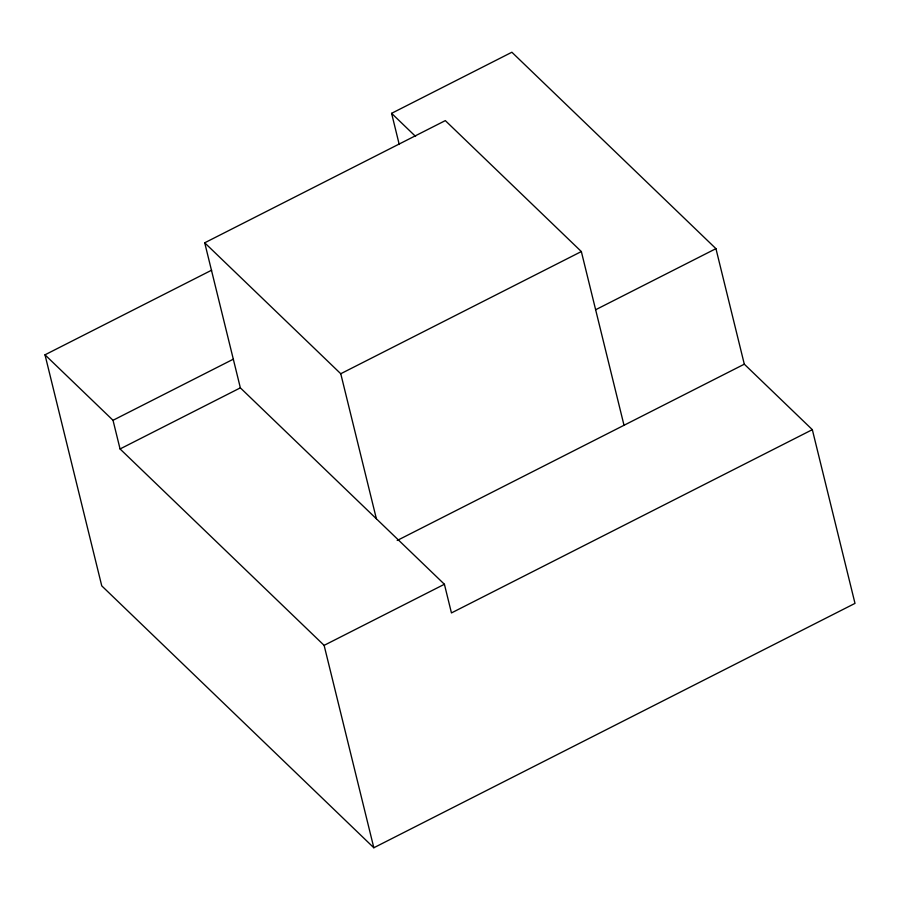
<?xml version="1.0" encoding="UTF-8"?>
<svg xmlns="http://www.w3.org/2000/svg" width="900" height="900" viewBox="0 0 900 900"><rect width="100%" height="100%" fill="white"/><g stroke="black" fill="none" stroke-linecap="round" stroke-linejoin="round"><path stroke-width="1.35" d="M399.229 144.472L391.59 113.332L511.875 52.245L715.939 248.659L744.311 364.185L812.329 429.66L855 603.383L373.826 847.755L101.756 585.866L45 354.814L211.657 270.18M812.329 429.66L451.451 612.934L444.409 584.269L240.356 387.855L204.716 242.797L445.309 120.611L581.344 251.55L624.015 425.284M45 354.814L113.017 420.289L233.314 359.19M113.017 420.289L120.06 448.954L240.356 387.855M204.716 242.797L340.762 373.736L581.344 251.55M595.643 309.746L715.939 248.659M397.215 540.461L744.311 364.185M120.06 448.954L324.113 645.356L444.409 584.269M391.59 113.332L415.598 136.44M340.762 373.736L376.391 518.794M324.113 645.356L373.826 847.755"/></g></svg>
